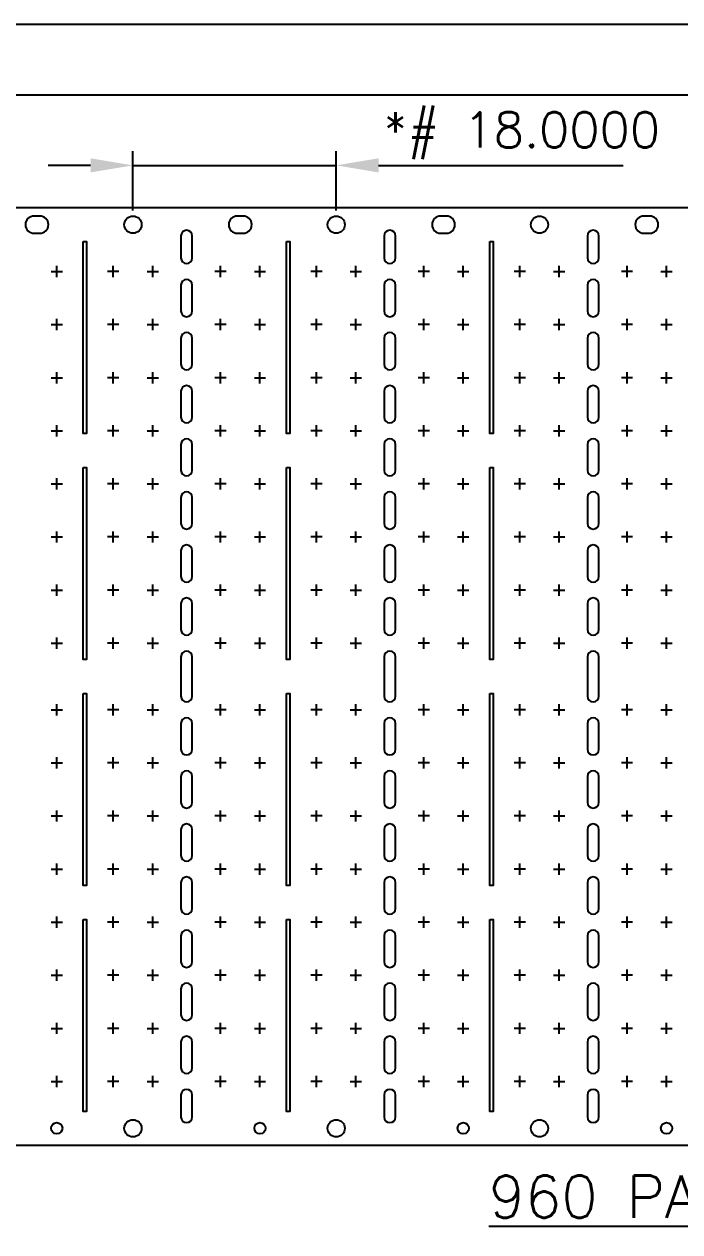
# Model space of a CAD drawing. Extents: x -367 to -120, y -452 to -104.
# Drawn here: x -304.5 to -258.1, y -451.6 to -366 of the extents above; entities that cross this region are included whole.
import ezdxf
from ezdxf.lldxf.tags import DXFTag

# ---------------------------------------------------------------- set-up
doc = ezdxf.new("R2010")
doc.units = 0
doc.header["$LTSCALE"] = 8
doc.header["$MEASUREMENT"] = 0
for name, color, linetype in [('CEN', 1, 'CENTER'), ('COIN-LINE', 4, 'CONTINUOUS'), ('DIM', 5, 'CONTINUOUS'), ('LF-LINE', 7, 'CONTINUOUS')]:
    doc.layers.add(name, color=color, linetype=linetype)
doc.styles.add('SIMPLEX', font='SIMPLEX', dxfattribs={"height": 2.5})
tags = doc.linetypes.add('CENTER', pattern=[2, 1.25, -0.25, 0.25, -0.25]).pattern_tags.tags
tags[10:11] = [DXFTag(74, 4), DXFTag(75, 0), DXFTag(340, '0'), DXFTag(46, 1.0), DXFTag(50, 0.0), DXFTag(44, 0.0), DXFTag(45, 0.0)]
tags[8:9] = [DXFTag(74, 4), DXFTag(75, 0), DXFTag(340, '0'), DXFTag(46, 1.0), DXFTag(50, 0.0), DXFTag(44, 0.0), DXFTag(45, 0.0)]
tags[6:7] = [DXFTag(74, 4), DXFTag(75, 0), DXFTag(340, '0'), DXFTag(46, 1.0), DXFTag(50, 0.0), DXFTag(44, 0.0), DXFTag(45, 0.0)]
tags[4:5] = [DXFTag(74, 4), DXFTag(75, 0), DXFTag(340, '0'), DXFTag(46, 1.0), DXFTag(50, 0.0), DXFTag(44, 0.0), DXFTag(45, 0.0)]

msp = doc.modelspace()

# ---------------------------------------------------------------- linework, layer by layer
at = {"layer": 'CEN'}
for p, q in [((-302.216, -383.941), (-302.216, -383.141)), ((-298.216, -383.941), (-298.216, -383.141)), ((-295.416, -383.941), (-295.416, -383.141)), ((-290.616, -383.941), (-290.616, -383.141)), ((-287.816, -383.941), (-287.816, -383.141)), ((-283.816, -383.941), (-283.816, -383.141)), ((-281.016, -383.941), (-281.016, -383.141)), ((-276.216, -383.941), (-276.216, -383.141)), ((-273.416, -383.941), (-273.416, -383.141)), ((-269.416, -383.941), (-269.416, -383.141)), ((-266.616, -383.941), (-266.616, -383.141)), ((-261.816, -383.941), (-261.816, -383.141)), ((-259.016, -383.941), (-259.016, -383.141)), ((-302.616, -383.541), (-301.816, -383.541)), ((-297.816, -383.541), (-298.616, -383.541)), ((-295.816, -383.541), (-295.016, -383.541)), ((-290.216, -383.541), (-291.016, -383.541)), ((-288.216, -383.541), (-287.416, -383.541)), ((-283.416, -383.541), (-284.216, -383.541)), ((-281.416, -383.541), (-280.616, -383.541)), ((-275.816, -383.541), (-276.616, -383.541)), ((-273.816, -383.541), (-273.016, -383.541)), ((-269.016, -383.541), (-269.816, -383.541)), ((-267.016, -383.541), (-266.216, -383.541)), ((-261.416, -383.541), (-262.216, -383.541)), ((-259.416, -383.541), (-258.616, -383.541)), ((-302.616, -387.301), (-301.816, -387.301)), ((-302.216, -387.701), (-302.216, -386.901)), ((-297.816, -387.301), (-298.616, -387.301)), ((-298.216, -387.701), (-298.216, -386.901)), ((-295.816, -387.301), (-295.016, -387.301)), ((-295.416, -387.701), (-295.416, -386.901)), ((-290.216, -387.301), (-291.016, -387.301)), ((-290.616, -387.701), (-290.616, -386.901)), ((-288.216, -387.301), (-287.416, -387.301)), ((-287.816, -387.701), (-287.816, -386.901)), ((-283.416, -387.301), (-284.216, -387.301)), ((-283.816, -387.701), (-283.816, -386.901)), ((-281.416, -387.301), (-280.616, -387.301)), ((-281.016, -387.701), (-281.016, -386.901)), ((-275.816, -387.301), (-276.616, -387.301)), ((-276.216, -387.701), (-276.216, -386.901)), ((-273.816, -387.301), (-273.016, -387.301)), ((-273.416, -387.701), (-273.416, -386.901)), ((-269.016, -387.301), (-269.816, -387.301)), ((-269.416, -387.701), (-269.416, -386.901)), ((-267.016, -387.301), (-266.216, -387.301)), ((-266.616, -387.701), (-266.616, -386.901)), ((-261.416, -387.301), (-262.216, -387.301)), ((-261.816, -387.701), (-261.816, -386.901)), ((-259.416, -387.301), (-258.616, -387.301)), ((-259.016, -387.701), (-259.016, -386.901)), ((-302.216, -391.461), (-302.216, -390.661)), ((-298.216, -391.461), (-298.216, -390.661)), ((-295.416, -391.461), (-295.416, -390.661)), ((-290.616, -391.461), (-290.616, -390.661)), ((-287.816, -391.461), (-287.816, -390.661)), ((-283.816, -391.461), (-283.816, -390.661)), ((-281.016, -391.461), (-281.016, -390.661)), ((-276.216, -391.461), (-276.216, -390.661)), ((-273.416, -391.461), (-273.416, -390.661)), ((-269.416, -391.461), (-269.416, -390.661)), ((-266.616, -391.461), (-266.616, -390.661)), ((-261.816, -391.461), (-261.816, -390.661)), ((-259.016, -391.461), (-259.016, -390.661)), ((-302.616, -391.061), (-301.816, -391.061)), ((-297.816, -391.061), (-298.616, -391.061)), ((-295.816, -391.061), (-295.016, -391.061)), ((-290.216, -391.061), (-291.016, -391.061)), ((-288.216, -391.061), (-287.416, -391.061)), ((-283.416, -391.061), (-284.216, -391.061)), ((-281.416, -391.061), (-280.616, -391.061)), ((-275.816, -391.061), (-276.616, -391.061)), ((-273.816, -391.061), (-273.016, -391.061)), ((-269.016, -391.061), (-269.816, -391.061)), ((-267.016, -391.061), (-266.216, -391.061)), ((-261.416, -391.061), (-262.216, -391.061)), ((-259.416, -391.061), (-258.616, -391.061)), ((-302.616, -394.821), (-301.816, -394.821)), ((-302.216, -395.221), (-302.216, -394.421)), ((-297.816, -394.821), (-298.616, -394.821)), ((-298.216, -395.221), (-298.216, -394.421)), ((-295.816, -394.821), (-295.016, -394.821)), ((-295.416, -395.221), (-295.416, -394.421)), ((-290.216, -394.821), (-291.016, -394.821)), ((-290.616, -395.221), (-290.616, -394.421)), ((-288.216, -394.821), (-287.416, -394.821)), ((-287.816, -395.221), (-287.816, -394.421)), ((-283.416, -394.821), (-284.216, -394.821)), ((-283.816, -395.221), (-283.816, -394.421)), ((-281.416, -394.821), (-280.616, -394.821)), ((-281.016, -395.221), (-281.016, -394.421)), ((-275.816, -394.821), (-276.616, -394.821)), ((-276.216, -395.221), (-276.216, -394.421)), ((-273.816, -394.821), (-273.016, -394.821)), ((-273.416, -395.221), (-273.416, -394.421)), ((-269.016, -394.821), (-269.816, -394.821)), ((-269.416, -395.221), (-269.416, -394.421)), ((-267.016, -394.821), (-266.216, -394.821)), ((-266.616, -395.221), (-266.616, -394.421)), ((-261.416, -394.821), (-262.216, -394.821)), ((-261.816, -395.221), (-261.816, -394.421)), ((-259.416, -394.821), (-258.616, -394.821)), ((-259.016, -395.221), (-259.016, -394.421)), ((-302.616, -398.581), (-301.816, -398.581)), ((-302.216, -398.981), (-302.216, -398.181)), ((-297.816, -398.581), (-298.616, -398.581)), ((-298.216, -398.981), (-298.216, -398.181)), ((-295.816, -398.581), (-295.016, -398.581)), ((-295.416, -398.981), (-295.416, -398.181)), ((-290.216, -398.581), (-291.016, -398.581)), ((-290.616, -398.981), (-290.616, -398.181)), ((-288.216, -398.581), (-287.416, -398.581)), ((-287.816, -398.981), (-287.816, -398.181)), ((-283.416, -398.581), (-284.216, -398.581)), ((-283.816, -398.981), (-283.816, -398.181)), ((-281.416, -398.581), (-280.616, -398.581)), ((-281.016, -398.981), (-281.016, -398.181)), ((-275.816, -398.581), (-276.616, -398.581)), ((-276.216, -398.981), (-276.216, -398.181)), ((-273.816, -398.581), (-273.016, -398.581)), ((-273.416, -398.981), (-273.416, -398.181)), ((-269.016, -398.581), (-269.816, -398.581)), ((-269.416, -398.981), (-269.416, -398.181)), ((-267.016, -398.581), (-266.216, -398.581)), ((-266.616, -398.981), (-266.616, -398.181)), ((-261.416, -398.581), (-262.216, -398.581)), ((-261.816, -398.981), (-261.816, -398.181)), ((-259.416, -398.581), (-258.616, -398.581)), ((-259.016, -398.981), (-259.016, -398.181)), ((-302.216, -402.741), (-302.216, -401.941)), ((-298.216, -402.741), (-298.216, -401.941)), ((-295.416, -402.741), (-295.416, -401.941)), ((-290.616, -402.741), (-290.616, -401.941)), ((-287.816, -402.741), (-287.816, -401.941)), ((-283.816, -402.741), (-283.816, -401.941)), ((-281.016, -402.741), (-281.016, -401.941)), ((-276.216, -402.741), (-276.216, -401.941)), ((-273.416, -402.741), (-273.416, -401.941)), ((-269.416, -402.741), (-269.416, -401.941)), ((-266.616, -402.741), (-266.616, -401.941)), ((-261.816, -402.741), (-261.816, -401.941)), ((-259.016, -402.741), (-259.016, -401.941)), ((-302.616, -402.341), (-301.816, -402.341)), ((-297.816, -402.341), (-298.616, -402.341)), ((-295.816, -402.341), (-295.016, -402.341)), ((-290.216, -402.341), (-291.016, -402.341)), ((-288.216, -402.341), (-287.416, -402.341)), ((-283.416, -402.341), (-284.216, -402.341)), ((-281.416, -402.341), (-280.616, -402.341)), ((-275.816, -402.341), (-276.616, -402.341)), ((-273.816, -402.341), (-273.016, -402.341)), ((-269.016, -402.341), (-269.816, -402.341)), ((-267.016, -402.341), (-266.216, -402.341)), ((-261.416, -402.341), (-262.216, -402.341)), ((-259.416, -402.341), (-258.616, -402.341)), ((-302.616, -406.101), (-301.816, -406.101)), ((-302.216, -406.501), (-302.216, -405.701)), ((-297.816, -406.101), (-298.616, -406.101)), ((-298.216, -406.501), (-298.216, -405.701)), ((-295.816, -406.101), (-295.016, -406.101)), ((-295.416, -406.501), (-295.416, -405.701)), ((-290.216, -406.101), (-291.016, -406.101)), ((-290.616, -406.501), (-290.616, -405.701)), ((-288.216, -406.101), (-287.416, -406.101)), ((-287.816, -406.501), (-287.816, -405.701)), ((-283.416, -406.101), (-284.216, -406.101)), ((-283.816, -406.501), (-283.816, -405.701)), ((-281.416, -406.101), (-280.616, -406.101)), ((-281.016, -406.501), (-281.016, -405.701)), ((-275.816, -406.101), (-276.616, -406.101)), ((-276.216, -406.501), (-276.216, -405.701)), ((-273.816, -406.101), (-273.016, -406.101)), ((-273.416, -406.501), (-273.416, -405.701)), ((-269.016, -406.101), (-269.816, -406.101)), ((-269.416, -406.501), (-269.416, -405.701)), ((-267.016, -406.101), (-266.216, -406.101)), ((-266.616, -406.501), (-266.616, -405.701)), ((-261.416, -406.101), (-262.216, -406.101)), ((-261.816, -406.501), (-261.816, -405.701)), ((-259.416, -406.101), (-258.616, -406.101)), ((-259.016, -406.501), (-259.016, -405.701)), ((-302.216, -410.261), (-302.216, -409.461)), ((-298.216, -410.261), (-298.216, -409.461)), ((-295.416, -410.261), (-295.416, -409.461)), ((-290.616, -410.261), (-290.616, -409.461)), ((-287.816, -410.261), (-287.816, -409.461)), ((-283.816, -410.261), (-283.816, -409.461)), ((-281.016, -410.261), (-281.016, -409.461)), ((-276.216, -410.261), (-276.216, -409.461)), ((-273.416, -410.261), (-273.416, -409.461)), ((-269.416, -410.261), (-269.416, -409.461)), ((-266.616, -410.261), (-266.616, -409.461)), ((-261.816, -410.261), (-261.816, -409.461)), ((-259.016, -410.261), (-259.016, -409.461)), ((-302.616, -409.861), (-301.816, -409.861)), ((-297.816, -409.861), (-298.616, -409.861)), ((-295.816, -409.861), (-295.016, -409.861)), ((-290.216, -409.861), (-291.016, -409.861)), ((-288.216, -409.861), (-287.416, -409.861)), ((-283.416, -409.861), (-284.216, -409.861)), ((-281.416, -409.861), (-280.616, -409.861)), ((-275.816, -409.861), (-276.616, -409.861)), ((-273.816, -409.861), (-273.016, -409.861)), ((-269.016, -409.861), (-269.816, -409.861)), ((-267.016, -409.861), (-266.216, -409.861)), ((-261.416, -409.861), (-262.216, -409.861)), ((-259.416, -409.861), (-258.616, -409.861)), ((-302.616, -414.581), (-301.816, -414.581)), ((-302.216, -414.981), (-302.216, -414.181)), ((-297.816, -414.581), (-298.616, -414.581)), ((-298.216, -414.981), (-298.216, -414.181)), ((-295.816, -414.581), (-295.016, -414.581)), ((-295.416, -414.981), (-295.416, -414.181)), ((-290.216, -414.581), (-291.016, -414.581)), ((-290.616, -414.981), (-290.616, -414.181)), ((-288.216, -414.581), (-287.416, -414.581)), ((-287.816, -414.981), (-287.816, -414.181)), ((-283.416, -414.581), (-284.216, -414.581)), ((-283.816, -414.981), (-283.816, -414.181)), ((-281.416, -414.581), (-280.616, -414.581)), ((-281.016, -414.981), (-281.016, -414.181)), ((-275.816, -414.581), (-276.616, -414.581)), ((-276.216, -414.981), (-276.216, -414.181)), ((-273.816, -414.581), (-273.016, -414.581)), ((-273.416, -414.981), (-273.416, -414.181)), ((-269.016, -414.581), (-269.816, -414.581)), ((-269.416, -414.981), (-269.416, -414.181)), ((-267.016, -414.581), (-266.216, -414.581)), ((-266.616, -414.981), (-266.616, -414.181)), ((-261.416, -414.581), (-262.216, -414.581)), ((-261.816, -414.981), (-261.816, -414.181)), ((-259.416, -414.581), (-258.616, -414.581)), ((-259.016, -414.981), (-259.016, -414.181)), ((-302.216, -418.741), (-302.216, -417.941)), ((-298.216, -418.741), (-298.216, -417.941)), ((-295.416, -418.741), (-295.416, -417.941)), ((-290.616, -418.741), (-290.616, -417.941)), ((-287.816, -418.741), (-287.816, -417.941)), ((-283.816, -418.741), (-283.816, -417.941)), ((-281.016, -418.741), (-281.016, -417.941)), ((-276.216, -418.741), (-276.216, -417.941)), ((-273.416, -418.741), (-273.416, -417.941)), ((-269.416, -418.741), (-269.416, -417.941)), ((-266.616, -418.741), (-266.616, -417.941)), ((-261.816, -418.741), (-261.816, -417.941)), ((-259.016, -418.741), (-259.016, -417.941)), ((-302.616, -418.341), (-301.816, -418.341)), ((-297.816, -418.341), (-298.616, -418.341)), ((-295.816, -418.341), (-295.016, -418.341)), ((-290.216, -418.341), (-291.016, -418.341)), ((-288.216, -418.341), (-287.416, -418.341)), ((-283.416, -418.341), (-284.216, -418.341)), ((-281.416, -418.341), (-280.616, -418.341)), ((-275.816, -418.341), (-276.616, -418.341)), ((-273.816, -418.341), (-273.016, -418.341)), ((-269.016, -418.341), (-269.816, -418.341)), ((-267.016, -418.341), (-266.216, -418.341)), ((-261.416, -418.341), (-262.216, -418.341)), ((-259.416, -418.341), (-258.616, -418.341)), ((-302.616, -422.101), (-301.816, -422.101)), ((-302.216, -422.501), (-302.216, -421.701)), ((-297.816, -422.101), (-298.616, -422.101)), ((-298.216, -422.501), (-298.216, -421.701)), ((-295.816, -422.101), (-295.016, -422.101)), ((-295.416, -422.501), (-295.416, -421.701)), ((-290.216, -422.101), (-291.016, -422.101)), ((-290.616, -422.501), (-290.616, -421.701)), ((-288.216, -422.101), (-287.416, -422.101)), ((-287.816, -422.501), (-287.816, -421.701)), ((-283.416, -422.101), (-284.216, -422.101)), ((-283.816, -422.501), (-283.816, -421.701)), ((-281.416, -422.101), (-280.616, -422.101)), ((-281.016, -422.501), (-281.016, -421.701)), ((-275.816, -422.101), (-276.616, -422.101)), ((-276.216, -422.501), (-276.216, -421.701)), ((-273.816, -422.101), (-273.016, -422.101)), ((-273.416, -422.501), (-273.416, -421.701)), ((-269.016, -422.101), (-269.816, -422.101)), ((-269.416, -422.501), (-269.416, -421.701)), ((-267.016, -422.101), (-266.216, -422.101)), ((-266.616, -422.501), (-266.616, -421.701)), ((-261.416, -422.101), (-262.216, -422.101)), ((-261.816, -422.501), (-261.816, -421.701)), ((-259.416, -422.101), (-258.616, -422.101)), ((-259.016, -422.501), (-259.016, -421.701)), ((-302.616, -425.861), (-301.816, -425.861)), ((-302.216, -426.261), (-302.216, -425.461)), ((-297.816, -425.861), (-298.616, -425.861)), ((-298.216, -426.261), (-298.216, -425.461)), ((-295.816, -425.861), (-295.016, -425.861)), ((-295.416, -426.261), (-295.416, -425.461)), ((-290.216, -425.861), (-291.016, -425.861)), ((-290.616, -426.261), (-290.616, -425.461)), ((-288.216, -425.861), (-287.416, -425.861)), ((-287.816, -426.261), (-287.816, -425.461)), ((-283.416, -425.861), (-284.216, -425.861)), ((-283.816, -426.261), (-283.816, -425.461)), ((-281.416, -425.861), (-280.616, -425.861)), ((-281.016, -426.261), (-281.016, -425.461)), ((-275.816, -425.861), (-276.616, -425.861)), ((-276.216, -426.261), (-276.216, -425.461)), ((-273.816, -425.861), (-273.016, -425.861)), ((-273.416, -426.261), (-273.416, -425.461)), ((-269.016, -425.861), (-269.816, -425.861)), ((-269.416, -426.261), (-269.416, -425.461)), ((-267.016, -425.861), (-266.216, -425.861)), ((-266.616, -426.261), (-266.616, -425.461)), ((-261.416, -425.861), (-262.216, -425.861)), ((-261.816, -426.261), (-261.816, -425.461)), ((-259.416, -425.861), (-258.616, -425.861)), ((-259.016, -426.261), (-259.016, -425.461)), ((-302.216, -430.021), (-302.216, -429.221)), ((-298.216, -430.021), (-298.216, -429.221)), ((-295.416, -430.021), (-295.416, -429.221)), ((-290.616, -430.021), (-290.616, -429.221)), ((-287.816, -430.021), (-287.816, -429.221)), ((-283.816, -430.021), (-283.816, -429.221)), ((-281.016, -430.021), (-281.016, -429.221)), ((-276.216, -430.021), (-276.216, -429.221)), ((-273.416, -430.021), (-273.416, -429.221)), ((-269.416, -430.021), (-269.416, -429.221)), ((-266.616, -430.021), (-266.616, -429.221)), ((-261.816, -430.021), (-261.816, -429.221)), ((-259.016, -430.021), (-259.016, -429.221)), ((-302.616, -429.621), (-301.816, -429.621)), ((-297.816, -429.621), (-298.616, -429.621)), ((-295.816, -429.621), (-295.016, -429.621)), ((-290.216, -429.621), (-291.016, -429.621)), ((-288.216, -429.621), (-287.416, -429.621)), ((-283.416, -429.621), (-284.216, -429.621)), ((-281.416, -429.621), (-280.616, -429.621)), ((-275.816, -429.621), (-276.616, -429.621)), ((-273.816, -429.621), (-273.016, -429.621)), ((-269.016, -429.621), (-269.816, -429.621)), ((-267.016, -429.621), (-266.216, -429.621)), ((-261.416, -429.621), (-262.216, -429.621)), ((-259.416, -429.621), (-258.616, -429.621)), ((-302.616, -433.381), (-301.816, -433.381)), ((-302.216, -433.781), (-302.216, -432.981)), ((-297.816, -433.381), (-298.616, -433.381)), ((-298.216, -433.781), (-298.216, -432.981)), ((-295.816, -433.381), (-295.016, -433.381)), ((-295.416, -433.781), (-295.416, -432.981)), ((-290.216, -433.381), (-291.016, -433.381)), ((-290.616, -433.781), (-290.616, -432.981)), ((-288.216, -433.381), (-287.416, -433.381)), ((-287.816, -433.781), (-287.816, -432.981)), ((-283.416, -433.381), (-284.216, -433.381)), ((-283.816, -433.781), (-283.816, -432.981)), ((-281.416, -433.381), (-280.616, -433.381)), ((-281.016, -433.781), (-281.016, -432.981)), ((-275.816, -433.381), (-276.616, -433.381)), ((-276.216, -433.781), (-276.216, -432.981)), ((-273.816, -433.381), (-273.016, -433.381)), ((-273.416, -433.781), (-273.416, -432.981)), ((-269.016, -433.381), (-269.816, -433.381)), ((-269.416, -433.781), (-269.416, -432.981)), ((-267.016, -433.381), (-266.216, -433.381)), ((-266.616, -433.781), (-266.616, -432.981)), ((-261.416, -433.381), (-262.216, -433.381)), ((-261.816, -433.781), (-261.816, -432.981)), ((-259.416, -433.381), (-258.616, -433.381)), ((-259.016, -433.781), (-259.016, -432.981)), ((-302.216, -437.541), (-302.216, -436.741)), ((-298.216, -437.541), (-298.216, -436.741)), ((-295.416, -437.541), (-295.416, -436.741)), ((-290.616, -437.541), (-290.616, -436.741)), ((-287.816, -437.541), (-287.816, -436.741)), ((-283.816, -437.541), (-283.816, -436.741)), ((-281.016, -437.541), (-281.016, -436.741)), ((-276.216, -437.541), (-276.216, -436.741)), ((-273.416, -437.541), (-273.416, -436.741)), ((-269.416, -437.541), (-269.416, -436.741)), ((-266.616, -437.541), (-266.616, -436.741)), ((-261.816, -437.541), (-261.816, -436.741)), ((-259.016, -437.541), (-259.016, -436.741)), ((-302.616, -437.141), (-301.816, -437.141)), ((-297.816, -437.141), (-298.616, -437.141)), ((-295.816, -437.141), (-295.016, -437.141)), ((-290.216, -437.141), (-291.016, -437.141)), ((-288.216, -437.141), (-287.416, -437.141)), ((-283.416, -437.141), (-284.216, -437.141)), ((-281.416, -437.141), (-280.616, -437.141)), ((-275.816, -437.141), (-276.616, -437.141)), ((-273.816, -437.141), (-273.016, -437.141)), ((-269.016, -437.141), (-269.816, -437.141)), ((-267.016, -437.141), (-266.216, -437.141)), ((-261.416, -437.141), (-262.216, -437.141)), ((-259.416, -437.141), (-258.616, -437.141)), ((-302.616, -440.901), (-301.816, -440.901)), ((-302.216, -441.301), (-302.216, -440.501)), ((-297.816, -440.901), (-298.616, -440.901)), ((-298.216, -441.301), (-298.216, -440.501)), ((-295.816, -440.901), (-295.016, -440.901)), ((-295.416, -441.301), (-295.416, -440.501)), ((-290.216, -440.901), (-291.016, -440.901)), ((-290.616, -441.301), (-290.616, -440.501)), ((-288.216, -440.901), (-287.416, -440.901)), ((-287.816, -441.301), (-287.816, -440.501)), ((-283.416, -440.901), (-284.216, -440.901)), ((-283.816, -441.301), (-283.816, -440.501)), ((-281.416, -440.901), (-280.616, -440.901)), ((-281.016, -441.301), (-281.016, -440.501)), ((-275.816, -440.901), (-276.616, -440.901)), ((-276.216, -441.301), (-276.216, -440.501)), ((-273.816, -440.901), (-273.016, -440.901)), ((-273.416, -441.301), (-273.416, -440.501)), ((-269.016, -440.901), (-269.816, -440.901)), ((-269.416, -441.301), (-269.416, -440.501)), ((-267.016, -440.901), (-266.216, -440.901)), ((-266.616, -441.301), (-266.616, -440.501)), ((-261.416, -440.901), (-262.216, -440.901)), ((-261.816, -441.301), (-261.816, -440.501)), ((-259.416, -440.901), (-258.616, -440.901)), ((-259.016, -441.301), (-259.016, -440.501))]:
    msp.add_line(p, q, dxfattribs=at)
at = {"layer": 'COIN-LINE'}
for points in [[(-142.527, -379.021), (-357.105, -379.021)], [(-357.105, -445.421), (-142.527, -445.421)]]:
    msp.add_lwpolyline(points, dxfattribs=at)
for points in [[(-303.819, -380.83), (-303.413, -380.83, 1), (-303.413, -379.611), (-303.819, -379.611, 1)], [(-289.419, -380.83), (-289.013, -380.83, 1), (-289.013, -379.611), (-289.419, -379.611, 1)], [(-275.019, -380.83), (-274.613, -380.83, 1), (-274.613, -379.611), (-275.019, -379.611, 1)], [(-260.619, -380.83), (-260.213, -380.83, 1), (-260.213, -379.611), (-260.619, -379.611, 1)], [(-293.416, -382.581, 1), (-292.616, -382.581), (-292.616, -381.021, 1), (-293.416, -381.021)], [(-279.016, -382.581, 1), (-278.216, -382.581), (-278.216, -381.021, 1), (-279.016, -381.021)], [(-264.616, -382.581, 1), (-263.816, -382.581), (-263.816, -381.021, 1), (-264.616, -381.021)], [(-293.416, -386.341, 1), (-292.616, -386.341), (-292.616, -384.501, 1), (-293.416, -384.501)], [(-279.016, -386.341, 1), (-278.216, -386.341), (-278.216, -384.501, 1), (-279.016, -384.501)], [(-264.616, -386.341, 1), (-263.816, -386.341), (-263.816, -384.501, 1), (-264.616, -384.501)], [(-293.416, -390.101, 1), (-292.616, -390.101), (-292.616, -388.261, 1), (-293.416, -388.261)], [(-279.016, -390.101, 1), (-278.216, -390.101), (-278.216, -388.261, 1), (-279.016, -388.261)], [(-264.616, -390.101, 1), (-263.816, -390.101), (-263.816, -388.261, 1), (-264.616, -388.261)], [(-293.416, -393.861, 1), (-292.616, -393.861), (-292.616, -392.021, 1), (-293.416, -392.021)], [(-279.016, -393.861, 1), (-278.216, -393.861), (-278.216, -392.021, 1), (-279.016, -392.021)], [(-264.616, -393.861, 1), (-263.816, -393.861), (-263.816, -392.021, 1), (-264.616, -392.021)], [(-293.416, -397.621, 1), (-292.616, -397.621), (-292.616, -395.781, 1), (-293.416, -395.781)], [(-279.016, -397.621, 1), (-278.216, -397.621), (-278.216, -395.781, 1), (-279.016, -395.781)], [(-264.616, -397.621, 1), (-263.816, -397.621), (-263.816, -395.781, 1), (-264.616, -395.781)], [(-293.416, -401.381, 1), (-292.616, -401.381), (-292.616, -399.541, 1), (-293.416, -399.541)], [(-279.016, -401.381, 1), (-278.216, -401.381), (-278.216, -399.541, 1), (-279.016, -399.541)], [(-264.616, -401.381, 1), (-263.816, -401.381), (-263.816, -399.541, 1), (-264.616, -399.541)], [(-293.416, -405.141, 1), (-292.616, -405.141), (-292.616, -403.301, 1), (-293.416, -403.301)], [(-279.016, -405.141, 1), (-278.216, -405.141), (-278.216, -403.301, 1), (-279.016, -403.301)], [(-264.616, -405.141, 1), (-263.816, -405.141), (-263.816, -403.301, 1), (-264.616, -403.301)], [(-293.416, -408.901, 1), (-292.616, -408.901), (-292.616, -407.061, 1), (-293.416, -407.061)], [(-279.016, -408.901, 1), (-278.216, -408.901), (-278.216, -407.061, 1), (-279.016, -407.061)], [(-264.616, -408.901, 1), (-263.816, -408.901), (-263.816, -407.061, 1), (-264.616, -407.061)], [(-293.416, -413.621, 1), (-292.616, -413.621), (-292.616, -410.821, 1), (-293.416, -410.821)], [(-279.016, -413.621, 1), (-278.216, -413.621), (-278.216, -410.821, 1), (-279.016, -410.821)], [(-264.616, -413.621, 1), (-263.816, -413.621), (-263.816, -410.821, 1), (-264.616, -410.821)], [(-293.416, -417.381, 1), (-292.616, -417.381), (-292.616, -415.541, 1), (-293.416, -415.541)], [(-279.016, -417.381, 1), (-278.216, -417.381), (-278.216, -415.541, 1), (-279.016, -415.541)], [(-264.616, -417.381, 1), (-263.816, -417.381), (-263.816, -415.541, 1), (-264.616, -415.541)], [(-293.416, -421.141, 1), (-292.616, -421.141), (-292.616, -419.301, 1), (-293.416, -419.301)], [(-279.016, -421.141, 1), (-278.216, -421.141), (-278.216, -419.301, 1), (-279.016, -419.301)], [(-264.616, -421.141, 1), (-263.816, -421.141), (-263.816, -419.301, 1), (-264.616, -419.301)], [(-293.416, -424.901, 1), (-292.616, -424.901), (-292.616, -423.061, 1), (-293.416, -423.061)], [(-279.016, -424.901, 1), (-278.216, -424.901), (-278.216, -423.061, 1), (-279.016, -423.061)], [(-264.616, -424.901, 1), (-263.816, -424.901), (-263.816, -423.061, 1), (-264.616, -423.061)], [(-293.416, -428.661, 1), (-292.616, -428.661), (-292.616, -426.821, 1), (-293.416, -426.821)], [(-279.016, -428.661, 1), (-278.216, -428.661), (-278.216, -426.821, 1), (-279.016, -426.821)], [(-264.616, -428.661, 1), (-263.816, -428.661), (-263.816, -426.821, 1), (-264.616, -426.821)], [(-293.416, -432.421, 1), (-292.616, -432.421), (-292.616, -430.581, 1), (-293.416, -430.581)], [(-279.016, -432.421, 1), (-278.216, -432.421), (-278.216, -430.581, 1), (-279.016, -430.581)], [(-264.616, -432.421, 1), (-263.816, -432.421), (-263.816, -430.581, 1), (-264.616, -430.581)], [(-293.416, -436.181, 1), (-292.616, -436.181), (-292.616, -434.341, 1), (-293.416, -434.341)], [(-279.016, -436.181, 1), (-278.216, -436.181), (-278.216, -434.341, 1), (-279.016, -434.341)], [(-264.616, -436.181, 1), (-263.816, -436.181), (-263.816, -434.341, 1), (-264.616, -434.341)], [(-293.416, -439.941, 1), (-292.616, -439.941), (-292.616, -438.101, 1), (-293.416, -438.101)], [(-279.016, -439.941, 1), (-278.216, -439.941), (-278.216, -438.101, 1), (-279.016, -438.101)], [(-264.616, -439.941, 1), (-263.816, -439.941), (-263.816, -438.101, 1), (-264.616, -438.101)], [(-293.416, -443.421, 1), (-292.616, -443.421), (-292.616, -441.861, 1), (-293.416, -441.861)], [(-279.016, -443.421, 1), (-278.216, -443.421), (-278.216, -441.861, 1), (-279.016, -441.861)], [(-264.616, -443.421, 1), (-263.816, -443.421), (-263.816, -441.861, 1), (-264.616, -441.861)]]:
    msp.add_lwpolyline(points, format="xyb", close=True, dxfattribs=at)
for points in [[(-300.336, -381.421), (-300.096, -381.421), (-300.096, -395.021), (-300.336, -395.021)], [(-285.936, -381.421), (-285.696, -381.421), (-285.696, -395.021), (-285.936, -395.021)], [(-271.536, -381.421), (-271.296, -381.421), (-271.296, -395.021), (-271.536, -395.021)], [(-300.336, -397.421), (-300.096, -397.421), (-300.096, -411.021), (-300.336, -411.021)], [(-285.936, -397.421), (-285.696, -397.421), (-285.696, -411.021), (-285.936, -411.021)], [(-271.536, -397.421), (-271.296, -397.421), (-271.296, -411.021), (-271.536, -411.021)], [(-300.336, -413.421), (-300.096, -413.421), (-300.096, -427.021), (-300.336, -427.021)], [(-285.936, -413.421), (-285.696, -413.421), (-285.696, -427.021), (-285.936, -427.021)], [(-271.536, -413.421), (-271.296, -413.421), (-271.296, -427.021), (-271.536, -427.021)], [(-300.336, -429.421), (-300.096, -429.421), (-300.096, -443.021), (-300.336, -443.021)], [(-285.936, -429.421), (-285.696, -429.421), (-285.696, -443.021), (-285.936, -443.021)], [(-271.536, -429.421), (-271.296, -429.421), (-271.296, -443.021), (-271.536, -443.021)]]:
    msp.add_lwpolyline(points, close=True, dxfattribs=at)
for centre, radius in [((-296.816, -380.221), 0.61), ((-282.416, -380.221), 0.61), ((-268.016, -380.221), 0.61), ((-302.216, -444.221), 0.4), ((-296.816, -444.221), 0.61), ((-287.816, -444.221), 0.4), ((-282.416, -444.221), 0.61), ((-273.416, -444.221), 0.4), ((-268.016, -444.221), 0.61), ((-259.016, -444.221), 0.4)]:
    msp.add_circle(centre, radius, dxfattribs=at)
at = {"layer": 'DIM'}
for p, q in [((-354.816, -366.021), (-144.816, -366.021)), ((-351.416, -371.021), (-155.816, -371.021)), ((-296.816, -379.221), (-296.816, -375.021)), ((-282.416, -379.221), (-282.416, -375.021)), ((-299.816, -376.021), (-302.816, -376.021)), ((-296.816, -376.021), (-282.416, -376.021)), ((-279.416, -376.021), (-262.092, -376.021))]:
    msp.add_line(p, q, dxfattribs=at)
for points in [[(-296.816, -376.021), (-299.816, -376.521), (-299.816, -375.521)], [(-282.416, -376.021), (-279.416, -376.521), (-279.416, -375.521)]]:
    msp.add_solid(points, dxfattribs=at)

# ---------------------------------------------------------------- texts
at = {"layer": 'DIM', "insert": (-269.275, -373.921), "char_height": 2.5, "attachment_point": 5, "style": 'SIMPLEX'}
msp.add_mtext('*# 18.0000', dxfattribs=at)
at = {"layer": 'LF-LINE', "style": 'SIMPLEX'}
msp.add_text('%%U960 PADS / STRIP', height=3, dxfattribs=at).set_placement((-271.61, -450.554))

doc.saveas('drawing.dxf')
